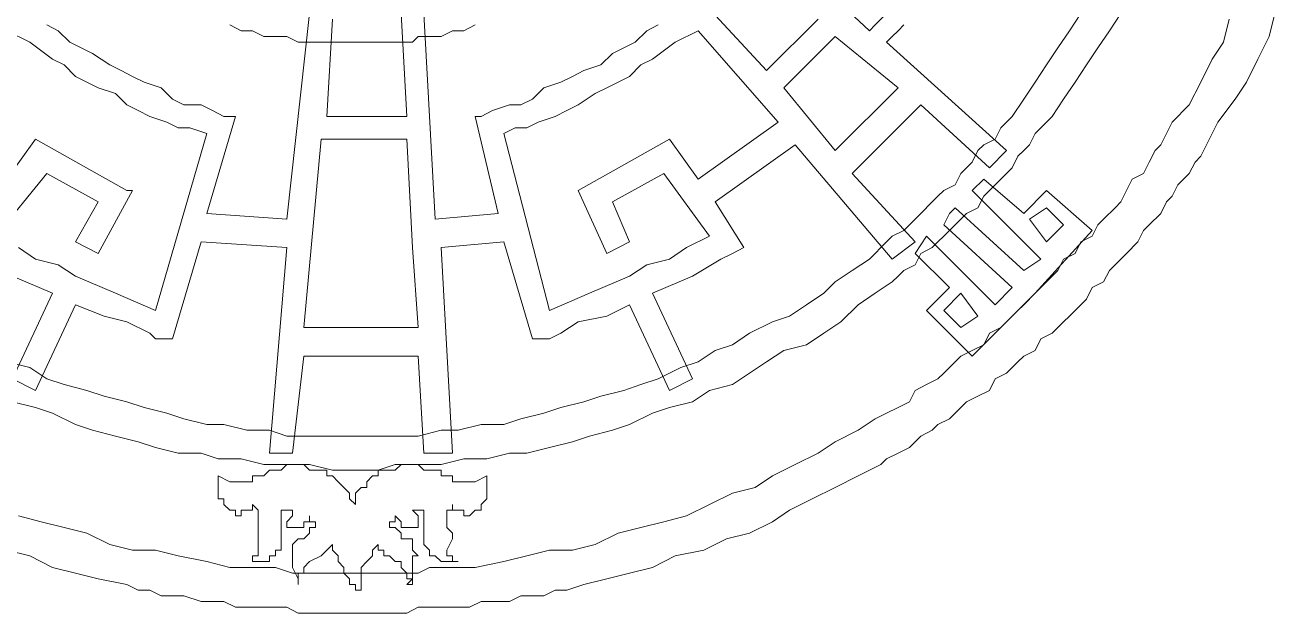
# Model space of a CAD drawing. Extents: x -66030 to 95157, y -13132 to 45879.
# Drawn here: x -11440 to -10586, y 13606 to 14009 of the extents above; entities that cross this region are included whole.
import ezdxf

# ---------------------------------------------------------------- set-up
doc = ezdxf.new("R2010")
doc.units = 0
doc.header["$LTSCALE"] = 100
doc.header["$MEASUREMENT"] = 0
doc.layers.get('0').update_dxf_attribs({"linetype": 'CONTINUOUS'})

msp = doc.modelspace()

# ---------------------------------------------------------------- linework, layer by layer
at = {"lineweight": 0}
for points in [[(-10863.01, 14004.84), (-10925.51, 14063.43), (-10921.6, 14071.24), (-10917.7, 14075.15), (-10917.7, 14079.06), (-10913.79, 14082.96), (-10909.88, 14090.77), (-10905.98, 14094.68), (-10902.07, 14102.49), (-10898.17, 14106.4), (-10820.05, 14059.53), (-10823.95, 14051.71), (-10827.86, 14047.81), (-10831.76, 14040), (-10835.67, 14036.09), (-10839.58, 14032.18), (-10843.48, 14028.28), (-10843.48, 14024.37), (-10847.39, 14020.47), (-10851.29, 14016.56), (-10855.2, 14012.65), (-10859.11, 14008.75), (-10863.01, 14004.84)], [(-11027.06, 13860.32), (-11042.69, 13852.51), (-11062.22, 13895.48), (-11062.22, 13895.48), (-11062.22, 13895.48), (-10999.72, 13930.63), (-10999.72, 13930.63), (-10980.19, 13903.29), (-10925.51, 13942.35), (-10980.19, 14004.84), (-10995.81, 13997.03), (-11011.44, 13985.31), (-11019.25, 13981.41), (-11027.06, 13973.59), (-11034.87, 13969.69), (-11042.69, 13965.78), (-11050.5, 13961.88), (-11062.22, 13954.06), (-11070.03, 13950.16), (-11077.84, 13946.25), (-11089.56, 13942.35), (-11097.37, 13938.44), (-11105.18, 13938.44), (-11112.99, 13934.53), (-11081.75, 13813.45), (-11054.4, 13825.17), (-11027.06, 13836.89), (-11015.34, 13844.7), (-10999.72, 13848.6), (-10988, 13856.42), (-10972.38, 13864.23), (-11003.63, 13907.19), (-11038.78, 13887.66), (-11027.06, 13860.32)], [(-10886.45, 14000.94), (-10921.6, 13965.78), (-10886.45, 13922.82), (-10843.48, 13965.78), (-10886.45, 14000.94)], [(-11175.49, 13856.42), (-11179.4, 13930.63), (-11237.98, 13930.63), (-11249.7, 13801.73), (-11171.58, 13801.73), (-11175.49, 13856.42)], [(-10808.33, 13879.85), (-10804.42, 13883.76), (-10757.55, 13840.79), (-10745.83, 13848.6), (-10792.7, 13895.48), (-10784.89, 13903.29), (-10757.55, 13879.85), (-10741.93, 13895.48), (-10710.68, 13868.13), (-10749.74, 13825.17), (-10792.7, 13782.2), (-10823.95, 13813.45), (-10808.33, 13829.07), (-10831.76, 13852.51), (-10823.95, 13864.23), (-10777.08, 13817.36), (-10765.36, 13829.07), (-10812.23, 13872.04), (-10808.33, 13879.85)], [(-10753.64, 13875.95), (-10741.93, 13860.32), (-10730.21, 13872.04), (-10741.93, 13883.76), (-10753.64, 13875.95)], [(-10800.52, 13825.17), (-10788.8, 13809.54), (-10800.52, 13801.73), (-10812.23, 13813.45), (-10800.52, 13825.17)], [(-11214.55, 13680.65), (-11214.55, 13684.55), (-11214.55, 13688.46), (-11210.64, 13692.36), (-11210.64, 13692.36), (-11206.74, 13692.36), (-11206.74, 13696.27), (-11206.74, 13696.27), (-11202.83, 13700.18), (-11202.83, 13700.18), (-11198.93, 13700.18), (-11198.93, 13700.18), (-11198.93, 13704.08), (-11195.02, 13704.08), (-11191.11, 13704.08), (-11187.21, 13704.08), (-11187.21, 13704.08), (-11183.3, 13707.99), (-11179.4, 13707.99), (-11179.4, 13707.99), (-11175.49, 13707.99), (-11171.58, 13707.99), (-11171.58, 13707.99), (-11167.68, 13704.08), (-11163.77, 13704.08), (-11159.87, 13704.08), (-11155.96, 13704.08), (-11155.96, 13700.18), (-11152.05, 13700.18), (-11148.15, 13700.18), (-11148.15, 13696.27), (-11144.24, 13696.27), (-11140.34, 13696.27), (-11140.34, 13696.27), (-11136.43, 13696.27), (-11136.43, 13696.27), (-11132.52, 13696.27), (-11132.52, 13696.27), (-11124.71, 13700.18), (-11124.71, 13696.27), (-11124.71, 13696.27), (-11124.71, 13692.36), (-11124.71, 13688.46), (-11124.71, 13688.46), (-11124.71, 13684.55), (-11124.71, 13684.55), (-11128.62, 13680.65), (-11128.62, 13680.65), (-11128.62, 13676.74), (-11132.52, 13676.74), (-11132.52, 13676.74), (-11132.52, 13676.74), (-11136.43, 13672.83), (-11136.43, 13672.83), (-11136.43, 13672.83), (-11140.34, 13672.83), (-11140.34, 13676.74), (-11140.34, 13676.74), (-11144.24, 13676.74), (-11144.24, 13676.74), (-11144.24, 13676.74), (-11148.15, 13676.74), (-11148.15, 13680.65), (-11148.15, 13680.65), (-11148.15, 13680.65), (-11148.15, 13676.74), (-11152.05, 13676.74), (-11152.05, 13676.74), (-11152.05, 13676.74), (-11152.05, 13676.74), (-11152.05, 13672.83), (-11152.05, 13668.93), (-11152.05, 13665.02), (-11148.15, 13661.12), (-11148.15, 13657.21), (-11148.15, 13657.21), (-11152.05, 13649.4), (-11152.05, 13649.4), (-11152.05, 13645.49), (-11148.15, 13645.49), (-11148.15, 13645.49), (-11148.15, 13641.59), (-11148.15, 13641.59), (-11148.15, 13641.59), (-11148.15, 13641.59), (-11144.24, 13641.59), (-11144.24, 13641.59), (-11144.24, 13641.59), (-11148.15, 13641.59), (-11148.15, 13641.59), (-11148.15, 13641.59), (-11148.15, 13641.59), (-11152.05, 13641.59), (-11155.96, 13641.59), (-11155.96, 13641.59), (-11159.87, 13645.49), (-11159.87, 13645.49), (-11163.77, 13645.49), (-11163.77, 13649.4), (-11163.77, 13649.4), (-11163.77, 13649.4), (-11167.68, 13653.31), (-11167.68, 13653.31), (-11167.68, 13657.21), (-11167.68, 13657.21), (-11167.68, 13661.12), (-11167.68, 13661.12), (-11167.68, 13661.12), (-11167.68, 13665.02), (-11167.68, 13665.02), (-11167.68, 13668.93), (-11167.68, 13668.93), (-11167.68, 13672.83), (-11167.68, 13672.83), (-11167.68, 13676.74), (-11167.68, 13676.74), (-11167.68, 13676.74), (-11167.68, 13676.74), (-11167.68, 13676.74), (-11171.58, 13676.74), (-11171.58, 13676.74), (-11175.49, 13676.74), (-11171.58, 13672.83), (-11171.58, 13672.83), (-11171.58, 13668.93), (-11171.58, 13668.93), (-11171.58, 13665.02), (-11171.58, 13665.02), (-11171.58, 13665.02), (-11171.58, 13665.02), (-11175.49, 13665.02), (-11175.49, 13665.02), (-11175.49, 13665.02), (-11175.49, 13665.02), (-11175.49, 13665.02), (-11179.4, 13665.02), (-11179.4, 13665.02), (-11183.3, 13665.02), (-11183.3, 13665.02), (-11183.3, 13668.93), (-11183.3, 13668.93), (-11183.3, 13668.93), (-11187.21, 13672.83), (-11187.21, 13672.83), (-11187.21, 13668.93), (-11187.21, 13668.93), (-11191.11, 13668.93), (-11191.11, 13668.93), (-11191.11, 13668.93), (-11191.11, 13668.93), (-11191.11, 13665.02), (-11187.21, 13665.02), (-11187.21, 13665.02), (-11187.21, 13665.02), (-11183.3, 13661.12), (-11183.3, 13657.21), (-11179.4, 13657.21), (-11175.49, 13657.21), (-11175.49, 13653.31), (-11175.49, 13653.31), (-11175.49, 13653.31), (-11175.49, 13649.4), (-11175.49, 13649.4), (-11175.49, 13649.4), (-11171.58, 13645.49), (-11175.49, 13645.49), (-11175.49, 13641.59), (-11175.49, 13637.68), (-11175.49, 13629.87), (-11179.4, 13625.96), (-11175.49, 13625.96), (-11175.49, 13625.96), (-11175.49, 13625.96), (-11175.49, 13625.96), (-11175.49, 13629.87), (-11175.49, 13629.87), (-11179.4, 13629.87), (-11179.4, 13633.78), (-11179.4, 13633.78), (-11183.3, 13637.68), (-11183.3, 13637.68), (-11183.3, 13641.59), (-11187.21, 13641.59), (-11191.11, 13645.49), (-11195.02, 13645.49), (-11195.02, 13649.4), (-11198.93, 13649.4), (-11198.93, 13649.4), (-11198.93, 13653.31), (-11202.83, 13649.4), (-11202.83, 13645.49), (-11206.74, 13641.59), (-11206.74, 13641.59), (-11210.64, 13637.68), (-11210.64, 13629.87), (-11210.64, 13629.87), (-11210.64, 13625.96), (-11210.64, 13625.96), (-11210.64, 13622.06), (-11214.55, 13622.06), (-11214.55, 13622.06), (-11214.55, 13625.96), (-11214.55, 13625.96), (-11218.45, 13625.96), (-11218.45, 13629.87), (-11222.36, 13633.78), (-11222.36, 13637.68), (-11226.27, 13641.59), (-11226.27, 13645.49), (-11226.27, 13645.49), (-11230.17, 13649.4), (-11230.17, 13653.31), (-11230.17, 13653.31), (-11230.17, 13653.31), (-11234.08, 13649.4), (-11234.08, 13649.4), (-11234.08, 13649.4), (-11237.98, 13645.49), (-11237.98, 13645.49), (-11245.8, 13641.59), (-11245.8, 13641.59), (-11249.7, 13637.68), (-11249.7, 13637.68), (-11249.7, 13633.78), (-11253.61, 13633.78), (-11253.61, 13629.87), (-11253.61, 13629.87), (-11253.61, 13629.87), (-11253.61, 13625.96), (-11253.61, 13625.96), (-11253.61, 13625.96), (-11253.61, 13625.96), (-11253.61, 13625.96), (-11253.61, 13629.87), (-11257.51, 13637.68), (-11257.51, 13641.59), (-11257.51, 13645.49), (-11257.51, 13645.49), (-11257.51, 13649.4), (-11257.51, 13649.4), (-11257.51, 13649.4), (-11257.51, 13653.31), (-11257.51, 13653.31), (-11257.51, 13653.31), (-11253.61, 13657.21), (-11253.61, 13657.21), (-11249.7, 13657.21), (-11245.8, 13661.12), (-11245.8, 13665.02), (-11245.8, 13665.02), (-11241.89, 13665.02), (-11241.89, 13665.02), (-11241.89, 13668.93), (-11241.89, 13668.93), (-11241.89, 13668.93), (-11241.89, 13668.93), (-11241.89, 13668.93), (-11245.8, 13668.93), (-11245.8, 13672.83), (-11245.8, 13672.83), (-11245.8, 13668.93), (-11249.7, 13668.93), (-11249.7, 13668.93), (-11249.7, 13665.02), (-11249.7, 13665.02), (-11253.61, 13665.02), (-11253.61, 13665.02), (-11257.51, 13665.02), (-11257.51, 13665.02), (-11257.51, 13665.02), (-11257.51, 13665.02), (-11257.51, 13665.02), (-11257.51, 13665.02), (-11261.42, 13665.02), (-11261.42, 13665.02), (-11261.42, 13665.02), (-11261.42, 13668.93), (-11261.42, 13668.93), (-11257.51, 13672.83), (-11257.51, 13672.83), (-11257.51, 13676.74), (-11261.42, 13676.74), (-11261.42, 13676.74), (-11261.42, 13676.74), (-11265.33, 13676.74), (-11265.33, 13676.74), (-11265.33, 13676.74), (-11265.33, 13676.74), (-11265.33, 13672.83), (-11265.33, 13672.83), (-11265.33, 13668.93), (-11265.33, 13668.93), (-11265.33, 13665.02), (-11265.33, 13665.02), (-11265.33, 13661.12), (-11265.33, 13661.12), (-11265.33, 13661.12), (-11265.33, 13657.21), (-11265.33, 13657.21), (-11265.33, 13653.31), (-11265.33, 13653.31), (-11265.33, 13649.4), (-11269.23, 13649.4), (-11269.23, 13649.4), (-11269.23, 13645.49), (-11273.14, 13645.49), (-11273.14, 13645.49), (-11273.14, 13641.59), (-11277.04, 13641.59), (-11280.95, 13641.59), (-11280.95, 13641.59), (-11284.86, 13641.59), (-11284.86, 13641.59), (-11284.86, 13641.59), (-11284.86, 13641.59), (-11284.86, 13641.59), (-11284.86, 13641.59), (-11284.86, 13641.59), (-11284.86, 13641.59), (-11284.86, 13641.59), (-11284.86, 13641.59), (-11284.86, 13645.49), (-11280.95, 13645.49), (-11280.95, 13645.49), (-11280.95, 13649.4), (-11280.95, 13649.4), (-11280.95, 13657.21), (-11280.95, 13657.21), (-11280.95, 13661.12), (-11280.95, 13665.02), (-11280.95, 13668.93), (-11280.95, 13672.83), (-11280.95, 13676.74), (-11280.95, 13676.74), (-11280.95, 13676.74), (-11280.95, 13676.74), (-11280.95, 13676.74), (-11284.86, 13680.65), (-11284.86, 13680.65), (-11284.86, 13680.65), (-11284.86, 13676.74), (-11288.76, 13676.74), (-11288.76, 13676.74), (-11288.76, 13676.74), (-11292.67, 13676.74), (-11292.67, 13676.74), (-11292.67, 13672.83), (-11292.67, 13672.83), (-11296.57, 13672.83), (-11296.57, 13672.83), (-11296.57, 13676.74), (-11300.48, 13676.74), (-11300.48, 13676.74), (-11300.48, 13676.74), (-11304.39, 13680.65), (-11304.39, 13680.65), (-11304.39, 13684.55), (-11308.29, 13684.55), (-11308.29, 13688.46), (-11308.29, 13688.46), (-11308.29, 13692.36), (-11308.29, 13696.27), (-11308.29, 13696.27), (-11308.29, 13700.18), (-11300.48, 13696.27), (-11296.57, 13696.27), (-11296.57, 13696.27), (-11292.67, 13696.27), (-11292.67, 13696.27), (-11288.76, 13696.27), (-11288.76, 13696.27), (-11284.86, 13696.27), (-11284.86, 13700.18), (-11280.95, 13700.18), (-11277.04, 13700.18), (-11273.14, 13704.08), (-11273.14, 13704.08), (-11269.23, 13704.08), (-11265.33, 13704.08), (-11261.42, 13707.99), (-11257.51, 13707.99), (-11257.51, 13707.99), (-11253.61, 13707.99), (-11253.61, 13707.99), (-11249.7, 13707.99), (-11245.8, 13704.08), (-11241.89, 13704.08), (-11241.89, 13704.08), (-11237.98, 13704.08), (-11234.08, 13704.08), (-11234.08, 13700.18), (-11230.17, 13700.18), (-11230.17, 13700.18), (-11230.17, 13700.18), (-11226.27, 13696.27), (-11226.27, 13696.27), (-11222.36, 13692.36), (-11222.36, 13692.36), (-11222.36, 13692.36), (-11218.45, 13688.46), (-11218.45, 13684.55), (-11214.55, 13680.65)]]:
    msp.add_lwpolyline(points, close=True, dxfattribs=at)
for points in [[(-10980.19, 14028.28), (-10933.32, 13977.5), (-10898.17, 14012.65)], [(-10585.69, 14016.56), (-10589.59, 14000.94), (-10597.41, 13985.31), (-10605.22, 13969.69), (-10613.03, 13957.97), (-10624.75, 13942.35), (-10628.65, 13934.53), (-10632.56, 13926.72), (-10636.47, 13918.91), (-10640.37, 13915), (-10644.28, 13907.19), (-10652.09, 13899.38), (-10656, 13891.57), (-10659.9, 13887.66), (-10663.81, 13879.85), (-10671.62, 13872.04), (-10675.53, 13868.13), (-10679.43, 13860.32), (-10687.24, 13852.51), (-10691.15, 13848.6), (-10698.96, 13840.79), (-10702.87, 13832.98), (-10710.68, 13829.07), (-10714.59, 13821.26), (-10718.49, 13817.36), (-10726.3, 13809.54), (-10730.21, 13805.64), (-10738.02, 13797.83), (-10745.83, 13793.92), (-10749.74, 13786.11), (-10757.55, 13782.2), (-10761.46, 13778.3), (-10769.27, 13770.48), (-10777.08, 13766.58), (-10780.99, 13758.77), (-10788.8, 13754.86), (-10796.61, 13750.95), (-10800.52, 13747.05), (-10808.33, 13739.24), (-10816.14, 13735.33), (-10820.05, 13731.42), (-10827.86, 13727.52), (-10835.67, 13719.71), (-10843.48, 13715.8), (-10851.29, 13711.89), (-10855.2, 13707.99), (-10870.82, 13700.18), (-10886.45, 13692.36), (-10902.07, 13684.55), (-10917.7, 13676.74), (-10929.41, 13668.93), (-10945.04, 13661.12), (-10960.66, 13657.21), (-10976.28, 13649.4), (-10995.81, 13645.49), (-11011.44, 13637.68), (-11027.06, 13633.78), (-11042.69, 13629.87), (-11058.31, 13625.96), (-11070.03, 13622.06), (-11077.84, 13622.06), (-11085.65, 13618.15), (-11093.46, 13618.15), (-11101.28, 13618.15), (-11109.09, 13614.25), (-11120.81, 13614.25), (-11128.62, 13614.25), (-11136.43, 13610.34), (-11144.24, 13610.34), (-11155.96, 13610.34), (-11163.77, 13610.34), (-11171.58, 13610.34), (-11179.4, 13606.43), (-11191.11, 13606.43), (-11198.93, 13606.43), (-11206.74, 13606.43), (-11214.55, 13606.43), (-11226.27, 13606.43), (-11234.08, 13606.43), (-11241.89, 13606.43), (-11253.61, 13606.43), (-11261.42, 13610.34), (-11269.23, 13610.34), (-11277.04, 13610.34), (-11288.76, 13610.34), (-11296.57, 13610.34), (-11304.39, 13614.25), (-11312.2, 13614.25), (-11320.01, 13614.25), (-11331.73, 13618.15), (-11339.54, 13618.15), (-11347.35, 13618.15), (-11355.16, 13622.06), (-11362.98, 13622.06), (-11370.79, 13625.96), (-11390.32, 13629.87), (-11405.94, 13633.78), (-11421.57, 13637.68), (-11437.19, 13645.49), (-11452.81, 13649.4)], [(-10718.49, 14016.56), (-10726.3, 14004.84), (-10734.11, 13993.12), (-10741.93, 13981.41), (-10749.74, 13969.69), (-10757.55, 13957.97), (-10765.36, 13946.25), (-10773.17, 13938.44), (-10777.08, 13930.63), (-10784.89, 13926.72), (-10788.8, 13922.82), (-10792.7, 13915), (-10796.61, 13911.1), (-10800.52, 13907.19), (-10804.42, 13899.38), (-10812.23, 13895.48), (-10816.14, 13891.57), (-10820.05, 13887.66), (-10827.86, 13879.85), (-10831.76, 13875.95), (-10835.67, 13872.04), (-10839.58, 13868.13), (-10847.39, 13864.23), (-10851.29, 13860.32), (-10863.01, 13848.6), (-10874.73, 13840.79), (-10886.45, 13832.98), (-10894.26, 13825.17), (-10905.98, 13817.36), (-10917.7, 13809.54), (-10929.41, 13805.64), (-10945.04, 13797.83), (-10956.76, 13790.01), (-10968.47, 13786.11), (-10980.19, 13778.3), (-10991.91, 13774.39), (-11007.53, 13766.58), (-11019.25, 13762.67), (-11030.97, 13758.77), (-11046.59, 13754.86), (-11058.31, 13750.95), (-11073.93, 13747.05), (-11085.65, 13743.14), (-11101.28, 13739.24), (-11112.99, 13735.33), (-11128.62, 13735.33), (-11144.24, 13731.42), (-11155.96, 13731.42), (-11171.58, 13727.52), (-11187.21, 13727.52), (-11202.83, 13727.52), (-11214.55, 13727.52), (-11230.17, 13727.52), (-11245.8, 13727.52), (-11261.42, 13727.52), (-11273.14, 13731.42), (-11288.76, 13731.42), (-11304.39, 13735.33), (-11316.1, 13735.33), (-11331.73, 13739.24), (-11343.45, 13743.14), (-11359.07, 13747.05), (-11370.79, 13750.95), (-11386.41, 13754.86), (-11398.13, 13758.77), (-11413.75, 13762.67), (-11425.47, 13766.58), (-11437.19, 13774.39), (-11452.81, 13778.3)], [(-10691.15, 14016.56), (-10698.96, 14004.84), (-10706.77, 13993.12), (-10714.59, 13981.41), (-10722.4, 13969.69), (-10730.21, 13957.97), (-10738.02, 13946.25), (-10749.74, 13934.53), (-10753.64, 13926.72), (-10757.55, 13922.82), (-10761.46, 13918.91), (-10765.36, 13911.1), (-10769.27, 13907.19), (-10777.08, 13899.38), (-10780.99, 13895.48), (-10784.89, 13891.57), (-10788.8, 13883.76), (-10796.61, 13879.85), (-10800.52, 13875.95), (-10804.42, 13872.04), (-10812.23, 13864.23), (-10816.14, 13860.32), (-10820.05, 13856.42), (-10827.86, 13852.51), (-10831.76, 13844.7), (-10839.58, 13840.79), (-10843.48, 13836.89), (-10847.39, 13832.98), (-10859.11, 13825.17), (-10870.82, 13817.36), (-10882.54, 13805.64), (-10894.26, 13797.83), (-10905.98, 13790.01), (-10921.6, 13786.11), (-10933.32, 13778.3), (-10945.04, 13770.48), (-10956.76, 13762.67), (-10972.38, 13758.77), (-10984.1, 13750.95), (-10999.72, 13747.05), (-11011.44, 13743.14), (-11027.06, 13735.33), (-11038.78, 13731.42), (-11054.4, 13727.52), (-11066.12, 13723.61), (-11081.75, 13719.71), (-11097.37, 13715.8), (-11109.09, 13715.8), (-11124.71, 13711.89), (-11140.34, 13711.89), (-11155.96, 13707.99), (-11171.58, 13707.99), (-11187.21, 13707.99), (-11198.93, 13704.08), (-11214.55, 13704.08), (-11230.17, 13704.08), (-11245.8, 13707.99), (-11261.42, 13707.99), (-11277.04, 13707.99), (-11292.67, 13711.89), (-11308.29, 13711.89), (-11320.01, 13715.8), (-11335.63, 13715.8), (-11351.26, 13719.71), (-11362.98, 13723.61), (-11378.6, 13727.52), (-11394.22, 13731.42), (-11405.94, 13735.33), (-11421.57, 13743.14), (-11433.28, 13747.05), (-11448.91, 13750.95)], [(-10616.94, 14012.65), (-10620.84, 13997.03), (-10628.65, 13985.31), (-10636.47, 13969.69), (-10644.28, 13954.06), (-10656, 13942.35), (-10659.9, 13934.53), (-10663.81, 13926.72), (-10667.71, 13922.82), (-10671.62, 13915), (-10675.53, 13907.19), (-10683.34, 13903.29), (-10687.24, 13895.48), (-10691.15, 13887.66), (-10695.06, 13883.76), (-10702.87, 13875.95), (-10706.77, 13872.04), (-10710.68, 13864.23), (-10718.49, 13860.32), (-10722.4, 13852.51), (-10730.21, 13848.6), (-10734.11, 13840.79), (-10738.02, 13836.89), (-10745.83, 13829.07), (-10749.74, 13825.17), (-10757.55, 13817.36), (-10761.46, 13813.45), (-10769.27, 13805.64), (-10773.17, 13801.73), (-10780.99, 13797.83), (-10784.89, 13790.01), (-10792.7, 13786.11), (-10800.52, 13782.2), (-10804.42, 13778.3), (-10812.23, 13770.48), (-10816.14, 13766.58), (-10823.95, 13762.67), (-10831.76, 13758.77), (-10835.67, 13750.95), (-10843.48, 13747.05), (-10851.29, 13743.14), (-10859.11, 13739.24), (-10870.82, 13731.42), (-10886.45, 13723.61), (-10898.17, 13715.8), (-10913.79, 13707.99), (-10929.41, 13700.18), (-10941.13, 13692.36), (-10956.76, 13688.46), (-10972.38, 13680.65), (-10988, 13672.83), (-11003.63, 13668.93), (-11019.25, 13665.02), (-11034.87, 13661.12), (-11050.5, 13653.31), (-11066.12, 13649.4), (-11081.75, 13649.4), (-11097.37, 13645.49), (-11112.99, 13641.59), (-11132.52, 13637.68), (-11140.34, 13637.68), (-11148.15, 13637.68), (-11155.96, 13637.68), (-11163.77, 13637.68), (-11171.58, 13633.78), (-11183.3, 13633.78), (-11191.11, 13633.78), (-11198.93, 13633.78), (-11206.74, 13633.78), (-11214.55, 13633.78), (-11226.27, 13633.78), (-11234.08, 13633.78), (-11241.89, 13633.78), (-11249.7, 13633.78), (-11257.51, 13633.78), (-11269.23, 13637.68), (-11277.04, 13637.68), (-11284.86, 13637.68), (-11292.67, 13637.68), (-11300.48, 13637.68), (-11316.1, 13641.59), (-11335.63, 13645.49), (-11351.26, 13649.4), (-11366.88, 13649.4), (-11382.51, 13653.31), (-11398.13, 13661.12), (-11413.75, 13665.02), (-11429.38, 13668.93), (-11445, 13672.83)], [(-11425.47, 14008.75), (-11417.66, 14004.84), (-11409.85, 13997.03), (-11402.04, 13993.12), (-11394.22, 13989.22), (-11382.51, 13981.41), (-11374.69, 13977.5), (-11366.88, 13973.59), (-11359.07, 13969.69), (-11347.35, 13965.78), (-11339.54, 13957.97), (-11331.73, 13954.06), (-11320.01, 13954.06), (-11312.2, 13950.16), (-11304.39, 13946.25), (-11296.57, 13946.25), (-11316.1, 13879.85), (-11261.42, 13875.95), (-11261.42, 13875.95), (-11245.8, 14016.56)], [(-11230.17, 14012.65), (-11234.08, 13946.25), (-11179.4, 13946.25), (-11183.3, 14016.56)], [(-11167.68, 14016.56), (-11159.87, 13875.95), (-11116.9, 13879.85), (-11132.52, 13946.25), (-11128.62, 13946.25), (-11120.81, 13950.16), (-11109.09, 13954.06), (-11101.28, 13954.06), (-11093.46, 13957.97), (-11085.65, 13965.78), (-11073.93, 13969.69), (-11066.12, 13973.59), (-11058.31, 13977.5), (-11046.59, 13981.41), (-11038.78, 13989.22), (-11030.97, 13993.12), (-11023.16, 13997.03), (-11015.34, 14004.84), (-11007.53, 14008.75)], [(-11452.81, 14004.84), (-11437.19, 13997.03), (-11421.57, 13985.31), (-11413.75, 13981.41), (-11405.94, 13973.59), (-11398.13, 13969.69), (-11390.32, 13965.78), (-11378.6, 13961.88), (-11370.79, 13954.06), (-11362.98, 13950.16), (-11355.16, 13946.25), (-11343.45, 13942.35), (-11335.63, 13938.44), (-11327.82, 13938.44), (-11316.1, 13934.53), (-11351.26, 13813.45), (-11378.6, 13825.17), (-11405.94, 13836.89), (-11417.66, 13844.7), (-11433.28, 13848.6), (-11445, 13856.42)], [(-10839.58, 14008.75), (-10843.48, 14004.84), (-10847.39, 14000.94), (-10851.29, 13997.03), (-10769.27, 13922.82), (-10780.99, 13911.1), (-10827.86, 13954.06), (-10874.73, 13907.19), (-10831.76, 13860.32), (-10847.39, 13848.6), (-10913.79, 13926.72), (-10968.47, 13887.66), (-10948.94, 13856.42), (-10948.94, 13856.42), (-10948.94, 13856.42), (-10956.76, 13852.51), (-10964.57, 13848.6), (-10964.57, 13848.6), (-10984.1, 13836.89), (-11011.44, 13825.17), (-10984.1, 13766.58), (-10999.72, 13758.77), (-11027.06, 13817.36), (-11042.69, 13809.54), (-11062.22, 13805.64), (-11073.93, 13797.83), (-11081.75, 13793.92), (-11089.56, 13793.92), (-11089.56, 13793.92), (-11093.46, 13793.92), (-11112.99, 13860.32), (-11155.96, 13856.42), (-11148.15, 13715.8), (-11167.68, 13715.8), (-11171.58, 13782.2), (-11249.7, 13782.2), (-11257.51, 13715.8), (-11273.14, 13715.8), (-11261.42, 13856.42), (-11320.01, 13860.32), (-11339.54, 13793.92), (-11343.45, 13793.92), (-11343.45, 13793.92), (-11351.26, 13793.92), (-11355.16, 13797.83), (-11370.79, 13805.64), (-11386.41, 13809.54), (-11405.94, 13817.36), (-11433.28, 13758.77), (-11448.91, 13766.58), (-11421.57, 13825.17), (-11448.91, 13836.89)], [(-11132.52, 14008.75), (-11140.34, 14004.84), (-11148.15, 14004.84), (-11155.96, 14000.94), (-11163.77, 14000.94), (-11171.58, 14000.94), (-11175.49, 13997.03), (-11183.3, 13997.03), (-11191.11, 13997.03), (-11198.93, 13997.03), (-11206.74, 13997.03), (-11214.55, 13997.03), (-11222.36, 13997.03), (-11230.17, 13997.03), (-11237.98, 13997.03), (-11245.8, 13997.03), (-11253.61, 13997.03), (-11261.42, 14000.94), (-11269.23, 14000.94), (-11277.04, 14000.94), (-11284.86, 14004.84), (-11292.67, 14004.84), (-11300.48, 14008.75)], [(-11460.62, 13864.23), (-11425.47, 13907.19), (-11390.32, 13887.66), (-11405.94, 13860.32), (-11405.94, 13860.32), (-11390.32, 13852.51), (-11366.88, 13895.48), (-11370.79, 13895.48), (-11370.79, 13895.48), (-11433.28, 13930.63), (-11433.28, 13930.63), (-11452.81, 13903.29)]]:
    msp.add_lwpolyline(points, dxfattribs=at)

doc.saveas('drawing.dxf')
